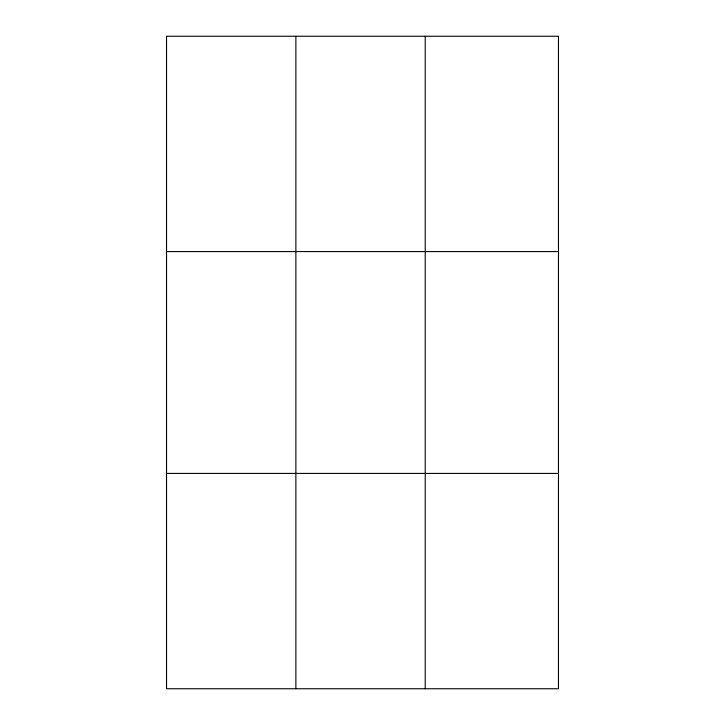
<?xml version="1.0" encoding="UTF-8"?>
<svg xmlns="http://www.w3.org/2000/svg" width="725" height="725" viewBox="0 0 725 725"><rect width="100%" height="100%" fill="white"/><g stroke="black" fill="none" stroke-linecap="round" stroke-linejoin="round"><path stroke-width="1.09" d="M295.873 688.75L295.873 36.25M425.212 688.75L425.212 36.25M558.467 473.425L558.467 688.75L166.532 688.75L166.532 36.25L558.467 36.25L558.467 473.425L166.532 473.425M166.532 251.575L558.467 251.575"/></g></svg>
